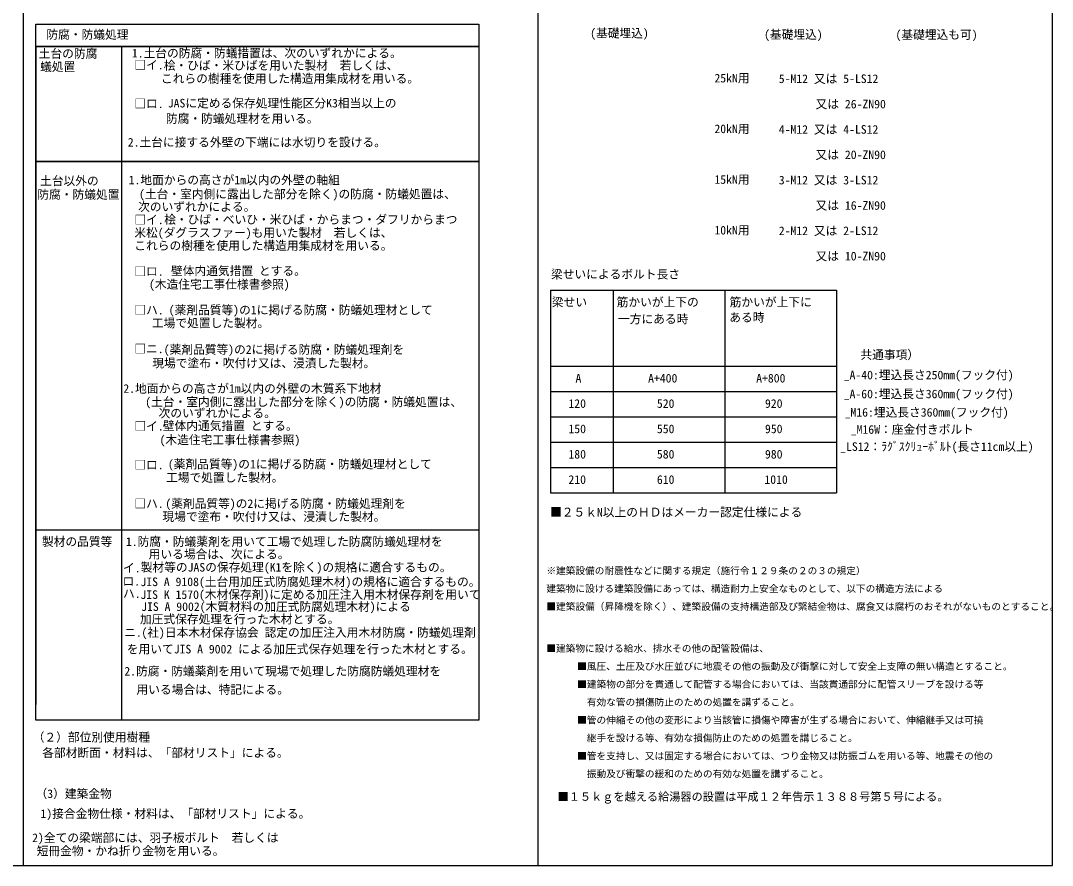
# Model space of a CAD drawing. Units: millimetres on the paper. Extents: x -183 to 185, y -106 to 144.
# Drawn here: x 0.7 to 185.4, y -106 to 45.2 of the extents above; entities that cross this region are included whole.
import ezdxf
from ezdxf.enums import TextEntityAlignment as Align

# ---------------------------------------------------------------- set-up
doc = ezdxf.new("R2010")
doc.units = ezdxf.units.MM
doc.layers.add('0-2_文字', color=7, linetype='Continuous', lineweight=25)
doc.styles.add('ＭＳ ゴシック', font='')
doc.styles.get('ＭＳ ゴシック').set_extended_font_data('MS Gothic')

msp = doc.modelspace()

# ---------------------------------------------------------------- linework, layer by layer
at = {"layer": '0-2_文字'}
for p, q in [((1.172, 138.643), (1.172, -106.049)), ((93.309, 138.643), (93.309, -106.049)), ((185.447, -106.049), (185.447, 138.643)), ((3.487, 40.521), (3.487, -77.251)), ((18.831, 40.521), (18.831, -80.032)), ((95.574, -3.062), (95.574, -39.35)), ((95.574, -3.062), (126.797, -3.062)), ((106.818, -3.062), (106.818, -39.35)), ((126.797, -3.062), (126.797, -39.35)), ((126.797, -3.062), (126.797, -39.35)), ((126.797, -3.062), (146.776, -3.062)), ((146.776, -3.062), (146.776, -39.35)), ((95.574, -16.67), (126.797, -16.67)), ((126.797, -16.67), (146.776, -16.67)), ((95.574, -21.206), (126.797, -21.206)), ((126.797, -21.206), (146.776, -21.206)), ((95.574, -25.742), (126.797, -25.742)), ((126.797, -25.742), (146.776, -25.742)), ((95.574, -30.278), (126.797, -30.278)), ((126.797, -30.278), (146.776, -30.278)), ((95.574, -34.814), (126.797, -34.814)), ((126.797, -34.814), (146.776, -34.814)), ((95.574, -39.35), (126.797, -39.35)), ((126.797, -39.35), (146.776, -39.35)), ((-183.103, -106.049), (185.447, -106.049))]:
    msp.add_line(p, q, dxfattribs=at)
for points in [[(3.487, 44.553), (82.746, 44.553), (82.746, 40.521), (3.487, 40.521)], [(3.487, 44.553), (82.746, 44.553), (82.746, -80.032), (3.487, -80.032)], [(3.487, 40.521), (82.746, 40.521), (82.746, 19.933), (3.487, 19.933)], [(3.487, 19.933), (82.746, 19.933), (82.746, -46.051), (3.487, -46.051)]]:
    msp.add_lwpolyline(points, close=True, dxfattribs=at)

# ---------------------------------------------------------------- texts
at = {"layer": '0-2_文字', "color": 4, "style": 'ＭＳ ゴシック'}
for s, height, p in [(' 防腐・防蟻処理', 1.54, (4.305, 41.442)), ('(基礎埋込)', 1.54, (102.698, 41.678)), ('(基礎埋込)', 1.54, (133.835, 41.443)), ('(基礎埋込も可)', 1.54, (157.363, 41.417)), ('土台の防腐', 1.54, (3.98, 38.024)), ('1.土台の防腐・防蟻措置は、次のいずれかによる。', 1.54, (20.661, 38.106)), ('蟻処置', 1.54, (4.224, 35.664)), ('\u3000□イ.', 1.54, (19.005, 35.982)), ('桧・ひば・米ひばを用いた製材\u3000若しくは、', 1.54, (26.357, 35.909)), ('これらの樹種を使用した構造用集成材を用いる。', 1.54, (25.869, 33.549)), ('25kN用', 1.54, (124.947, 33.635)), ('5-M12 又は 5-LS12', 1.54, (136.471, 33.527)), ('\u3000□ロ.', 1.54, (19.005, 29.054)), ('JASに定める保存処理性能区分K3相当以上の', 1.54, (27.089, 29.155)), ('又は 26-ZN90', 1.54, (143.058, 28.991)), ('防腐・防蟻処理材を用いる。', 1.54, (26.764, 26.388)), ('20kN用', 1.54, (124.947, 24.563)), ('4-M12 又は 4-LS12', 1.54, (136.471, 24.455)), ('2.土台に接する外壁の下端には水切りを設ける。', 1.54, (19.929, 22.157)), ('又は 20-ZN90', 1.54, (143.058, 19.919)), ('土台以外の', 1.54, (4.224, 15.24)), ('1.地面からの高さが1m以内の外壁の軸組', 1.54, (20.091, 15.403)), ('15kN用', 1.54, (124.947, 15.491)), ('3-M12 又は 3-LS12', 1.54, (136.471, 15.383)), ('防腐・防蟻処置', 1.54, (3.736, 12.799)), ('  (土台・室内側に露出した部分を除く)の防腐・防蟻処置は、', 1.54, (19.847, 12.88)), ('  次のいずれかによる。', 1.54, (19.685, 10.602)), ('又は 16-ZN90', 1.54, (143.058, 10.847)), ('\u3000□イ.', 1.54, (19.005, 8.271)), ('桧・ひば・べいひ・米ひば・からまつ・ダフリからまつ', 1.54, (26.439, 8.323)), ('米松(ダグラスファー)も用いた製材\u3000若しくは、', 1.54, (21.096, 5.962)), ('10kN用', 1.54, (124.947, 6.419)), ('2-M12 又は 2-LS12', 1.54, (136.471, 6.311)), ('これらの樹種を使用した構造用集成材を用いる。', 1.54, (21.096, 3.652)), ('又は 10-ZN90', 1.54, (143.058, 1.775)), ('\u3000□ロ.', 1.54, (19.005, -0.966)), ('壁体内通気措置 とする。', 1.54, (27.659, -0.872)), ('梁せいによるボルト長さ', 1.54, (95.687, -1.469)), ('(木造住宅工事仕様書参照)', 1.54, (23.721, -3.275)), ('梁せい', 1.54, (95.846, -6.469)), ('筋かいが上下の', 1.54, (107.444, -6.459)), ('筋かいが上下に', 1.54, (127.673, -6.459)), ('\u3000□ハ.', 1.54, (19.005, -7.894)), ('(薬剤品質等)の1に掲げる防腐・防蟻処理材として', 1.54, (27.252, -7.87)), ('一方にある時', 1.54, (107.684, -9.486)), ('ある時', 1.54, (127.603, -9.205)), ('工場で処置した製材。', 1.54, (24.246, -10.203)), ('\u3000□ニ.', 1.54, (19.005, -14.822)), ('(薬剤品質等)の2に掲げる防腐・防蟻処理剤を', 1.54, (26.357, -14.949)), ('共通事項）', 1.54, (151.086, -15.885)), ('現場で塗布・吹付け又は、浸漬した製材。', 1.54, (24.323, -17.39)), ('A', 1.54, (100.081, -20.077)), ('A+400', 1.54, (113.077, -20.077)), ('A+800', 1.54, (132.425, -20.077)), ('_A-40:埋込長さ250mm(フック付)', 1.54, (148.093, -19.501)), ('2.地面からの高さが1m以内の外壁の木質系下地材', 1.54, (19.137, -21.926)), ('  (土台・室内側に露出した部分を除く)の防腐・防蟻処置は、', 1.54, (20.951, -24.323)), ('_A-60:埋込長さ360mm(フック付)', 1.54, (148.093, -22.898)), ('120', 1.54, (98.81, -24.613)), ('520', 1.54, (114.652, -24.613)), ('920', 1.54, (134, -24.613)), ('_M16:埋込長さ360mm(フック付)', 1.54, (148.251, -26.186)), ('  次のいずれかによる。', 1.54, (23.348, -26.332)), ('\u3000□イ.', 1.54, (19.005, -28.677)), ('壁体内通気措置 とする。', 1.54, (26.199, -28.599)), ('150', 1.54, (98.81, -29.149)), ('550', 1.54, (114.652, -29.149)), ('950', 1.54, (134, -29.149)), ('_M16W：座金付きボルト', 1.54, (149.353, -29.254)), ('(木造住宅工事仕様書参照)', 1.54, (25.615, -31.126)), ('_LS12：ﾗｸﾞｽｸﾘｭｰﾎﾞﾙﾄ(長さ11cm以上)', 1.54, (147.463, -32.323)), ('(薬剤品質等)の1に掲げる防腐・防蟻処理材として', 1.54, (27.106, -35.467)), ('180', 1.54, (98.81, -33.685)), ('580', 1.54, (114.652, -33.685)), ('980', 1.54, (134, -33.685)), ('\u3000□ロ.', 1.54, (19.005, -35.605)), ('工場で処置した製材。', 1.54, (26.782, -37.864)), ('210', 1.54, (98.81, -38.221)), ('610', 1.54, (114.652, -38.221)), ('1010', 1.54, (133.895, -38.221)), ('\u3000□ハ.', 1.54, (19.005, -42.532)), ('(薬剤品質等)の2に掲げる防腐・防蟻処理剤を', 1.54, (26.652, -42.528)), ('■２５ｋN以上のＨＤはメーカー認定仕様による', 1.54, (95.515, -44.065)), ('現場で塗布・吹付け又は、浸漬した製材。', 1.54, (26.134, -44.861)), ('製材の品質等', 1.54, (4.56, -49.331)), ('1.防腐・防蟻薬剤を用いて工場で処理した防腐防蟻処理材を', 1.54, (19.59, -49.331)), ('  用いる場合は、次による。', 1.54, (21.578, -51.589)), ('製材等のJASの保存処理(K1を除く)の規格に適合するもの。', 1.54, (22.238, -53.924)), ('イ.', 1.54, (19.066, -54.056)), ('※建築設備の耐震性などに関する規定（施行令１２９条の２の３の規定）', 1.237, (94.868, -54.302)), ('ロ.', 1.54, (18.978, -56.435)), ('JIS A 9108(土台用加圧式防腐処理木材)の規格に適合するもの。', 1.54, (22.194, -56.523)), ('ハ.', 1.54, (19.066, -58.638)), ('JIS K 1570(木材保存剤)に定める加圧注入用木材保存剤を用いて', 1.54, (22.194, -58.814)), ('建築物に設ける建築設備にあっては、構造耐力上安全なものとして、以下の構造方法による', 1.237, (94.868, -57.508)), ('JIS A 9002(木質材料の加圧式防腐処理木材)による', 1.54, (22.327, -60.973)), ('■建築設備（昇降機を除く）、建築設備の支持構造部及び緊結金物は、腐食又は腐朽のおそれがないものとすること。', 1.237, (94.868, -60.714)), ('加圧式保存処理を行った木材とする。', 1.54, (22.106, -63.219)), ('ニ.', 1.54, (19.287, -65.598)), ('(社)日本木材保存協会 認定の加圧注入用木材防腐・防蟻処理剤', 1.54, (22.371, -65.598)), ('を用いてJIS A 9002 による加圧式保存処理を行った木材とする。', 1.54, (19.753, -68.574)), ('■建築物に設ける給水、排水その他の配管設備は、', 1.237, (94.868, -68.214)), ('■風圧、土圧及び水圧並びに地震その他の振動及び衝撃に対して安全上支障の無い構造とすること。', 1.237, (100.378, -71.42)), ('2.防腐・防蟻薬剤を用いて現場で処理した防腐防蟻処理材を', 1.54, (19.314, -72.526)), ('  用いる場合は、特記による。', 1.54, (19.388, -75.819)), ('■建築物の部分を貫通して配管する場合においては、当該貫通部分に配管スリーブを設ける等', 1.237, (100.378, -74.627)), ('\u3000有効な管の損傷防止のための処置を講ずること。', 1.237, (100.378, -77.833)), ('■管の伸縮その他の変形により当該管に損傷や障害が生ずる場合において、伸縮継手又は可撓', 1.237, (100.378, -81.039)), ('（２）部位別使用樹種', 1.54, (2.911, -84.347)), ('\u3000継手を設ける等、有効な損傷防止のための処置を講じること。', 1.237, (100.378, -84.245)), ('各部材断面・材料は、「部材リスト」による。', 1.54, (4.617, -87.124)), ('■管を支持し、又は固定する場合においては、つり金物又は防振ゴムを用いる等、地震その他の', 1.237, (100.378, -87.452)), ('\u3000振動及び衝撃の緩和のための有効な処置を講ずること。', 1.237, (100.378, -90.658)), ('（3）建築金物', 1.54, (3.415, -94.458)), ('■１５ｋｇを越える給湯器の設置は平成１２年告示１３８８号第５号による。', 1.466, (96.87, -94.928)), ('1)接合金物仕様・材料は、「部材リスト」による。', 1.54, (4.308, -98.024)), ('2)全ての梁端部には、羽子板ボルト\u3000若しくは', 1.54, (2.81, -102.341)), ('短冊金物・かね折り金物を用いる。', 1.54, (3.624, -104.706))]:
    msp.add_text(s, height=height, dxfattribs=at).set_placement(p, align=Align.BOTTOM_LEFT)

doc.saveas('drawing.dxf')
